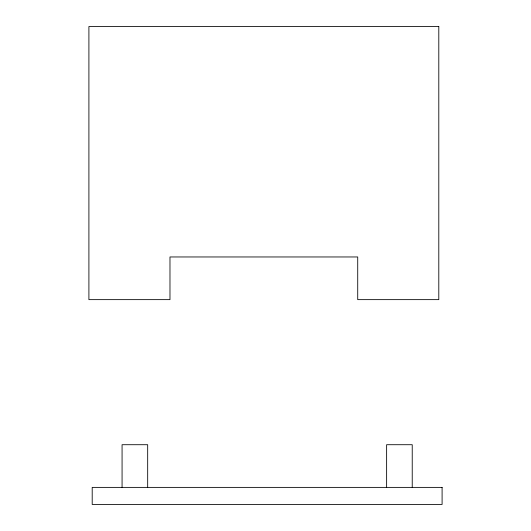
<?xml version="1.0" encoding="UTF-8"?>
<svg xmlns="http://www.w3.org/2000/svg" width="531" height="531" viewBox="0 0 531 531"><rect width="100%" height="100%" fill="white"/><g stroke="black" fill="none" stroke-linecap="round" stroke-linejoin="round"><path stroke-width="0.8" d="M412.229 487.385L412.229 444.712L386.628 444.712L386.628 487.385M147.678 487.385L147.678 444.712L122.07 444.712L122.07 487.385M438.798 26.55L88.903 26.55L88.903 299.637L169.98 299.637L169.98 256.964L357.721 256.964L357.721 299.637L438.798 299.637L438.798 26.55M442.097 487.385L92.202 487.385L92.202 504.45L442.097 504.45L442.097 487.385"/></g></svg>
